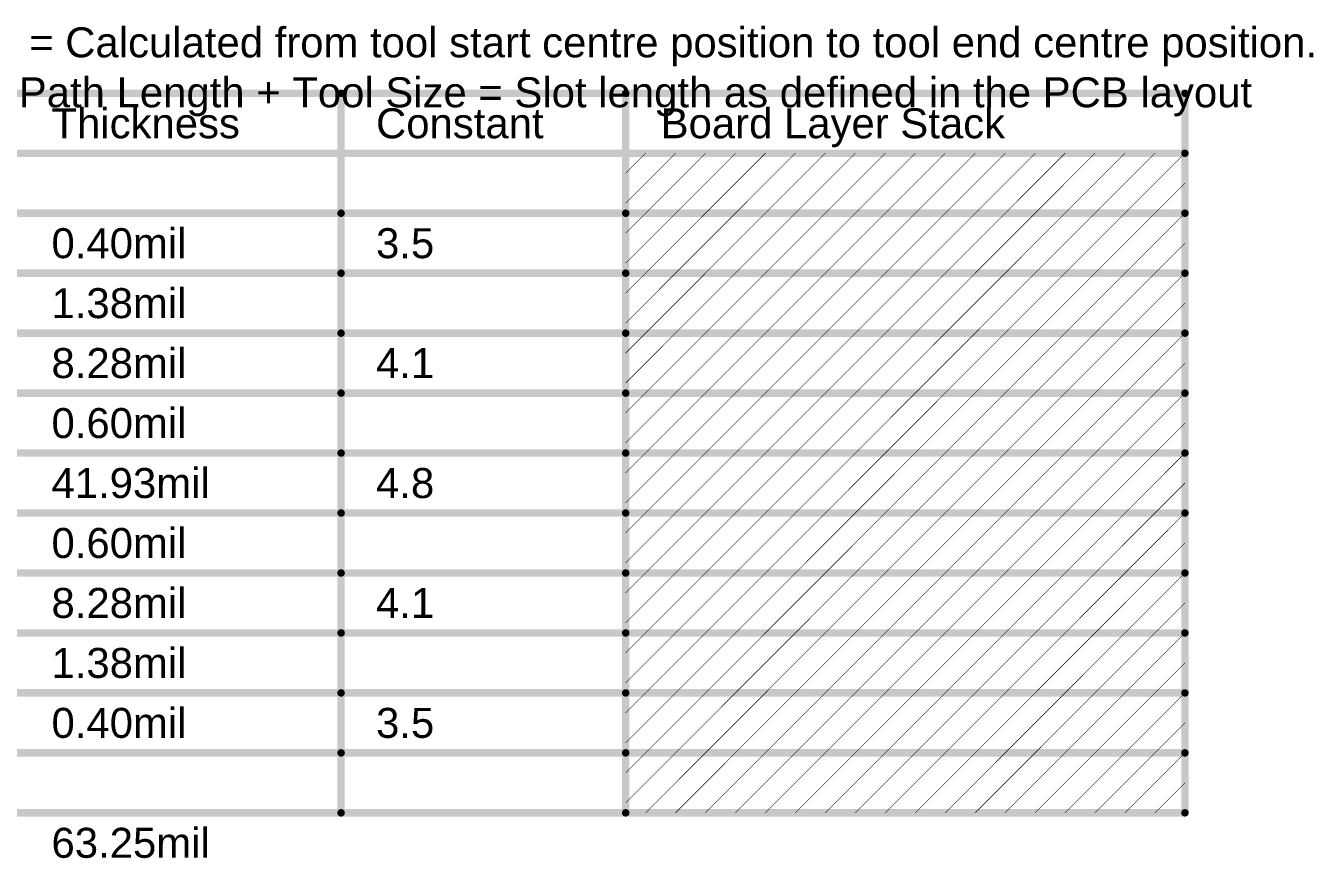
# Model space of a CAD drawing. Header units: inches. Extents: x -5 to 501, y -9 to 81.
# Drawn here: x 185.4 to 250.8, y -4 to 38.3 of the extents above; entities that cross this region are included whole.
import ezdxf

# ---------------------------------------------------------------- set-up
doc = ezdxf.new("R2010")
doc.units = ezdxf.units.IN
doc.layers.add('Drill Drawing', color=1, linetype='Continuous')
doc.layers.add('Fabrication', color=76, linetype='Continuous')
doc.styles.add('Arial', font='', dxfattribs={"height": 0.2})
doc.styles.get('Arial').set_extended_font_data('Arial')

msp = doc.modelspace()

# ---------------------------------------------------------------- linework, layer by layer
at = {"layer": 'Fabrication'}
for points, const_width in [([(129.034, 34.9), (244.32, 34.9)], 0.381), ([(201.405, -1.676), (201.405, 34.9)], 0.381), ([(215.88, -1.676), (215.88, 34.9)], 0.381), ([(244.32, -1.676), (244.32, 34.9)], 0.381), ([(129.034, 31.852), (244.32, 31.852)], 0.381), ([(215.88, 30.844), (216.888, 31.852)], 0.0254), ([(215.88, 29.32), (218.412, 31.852)], 0.0254), ([(216.888, 28.804), (219.936, 31.852)], 0.0254), ([(218.412, 28.804), (221.46, 31.852)], 0.0254), ([(219.936, 28.804), (222.984, 31.852)], 0.0254), ([(221.46, 28.804), (224.508, 31.852)], 0.0254), ([(222.984, 28.804), (226.032, 31.852)], 0.0254), ([(224.508, 28.804), (227.556, 31.852)], 0.0254), ([(226.032, 28.804), (229.08, 31.852)], 0.0254), ([(227.556, 28.804), (230.604, 31.852)], 0.0254), ([(229.08, 28.804), (232.128, 31.852)], 0.0254), ([(230.604, 28.804), (233.652, 31.852)], 0.0254), ([(232.128, 28.804), (235.176, 31.852)], 0.0254), ([(233.652, 28.804), (236.7, 31.852)], 0.0254), ([(235.176, 28.804), (238.224, 31.852)], 0.0254), ([(236.7, 28.804), (239.748, 31.852)], 0.0254), ([(238.224, 28.804), (241.272, 31.852)], 0.0254), ([(239.748, 28.804), (242.796, 31.852)], 0.0254), ([(241.272, 28.804), (244.32, 31.852)], 0.0254), ([(242.796, 28.804), (244.32, 30.328)], 0.0254), ([(184.9, 28.804), (201.405, 28.804)], 0.381), ([(201.405, 28.804), (215.88, 28.804)], 0.381), ([(215.88, 28.804), (244.32, 28.804)], 0.381), ([(215.88, 27.796), (216.888, 28.804)], 0.0254), ([(215.88, 26.272), (218.412, 28.804)], 0.0254), ([(216.888, 25.756), (219.936, 28.804)], 0.0254), ([(218.412, 25.756), (221.46, 28.804)], 0.0254), ([(219.936, 25.756), (222.984, 28.804)], 0.0254), ([(221.46, 25.756), (224.508, 28.804)], 0.0254), ([(222.984, 25.756), (226.032, 28.804)], 0.0254), ([(224.508, 25.756), (227.556, 28.804)], 0.0254), ([(226.032, 25.756), (229.08, 28.804)], 0.0254), ([(227.556, 25.756), (230.604, 28.804)], 0.0254), ([(229.08, 25.756), (232.128, 28.804)], 0.0254), ([(230.604, 25.756), (233.652, 28.804)], 0.0254), ([(232.128, 25.756), (235.176, 28.804)], 0.0254), ([(233.652, 25.756), (236.7, 28.804)], 0.0254), ([(235.176, 25.756), (238.224, 28.804)], 0.0254), ([(236.7, 25.756), (239.748, 28.804)], 0.0254), ([(238.224, 25.756), (241.272, 28.804)], 0.0254), ([(239.748, 25.756), (242.796, 28.804)], 0.0254), ([(241.272, 25.756), (244.32, 28.804)], 0.0254), ([(242.796, 25.756), (244.32, 27.28)], 0.0254), ([(184.9, 25.756), (201.405, 25.756)], 0.381), ([(201.405, 25.756), (215.88, 25.756)], 0.381), ([(215.88, 25.756), (244.32, 25.756)], 0.381), ([(215.88, 24.748), (216.888, 25.756)], 0.0254), ([(215.88, 23.224), (218.412, 25.756)], 0.0254), ([(216.888, 22.708), (219.936, 25.756)], 0.0254), ([(218.412, 22.708), (221.46, 25.756)], 0.0254), ([(219.936, 22.708), (222.984, 25.756)], 0.0254), ([(221.46, 22.708), (224.508, 25.756)], 0.0254), ([(222.984, 22.708), (226.032, 25.756)], 0.0254), ([(224.508, 22.708), (227.556, 25.756)], 0.0254), ([(226.032, 22.708), (229.08, 25.756)], 0.0254), ([(227.556, 22.708), (230.604, 25.756)], 0.0254), ([(229.08, 22.708), (232.128, 25.756)], 0.0254), ([(230.604, 22.708), (233.652, 25.756)], 0.0254), ([(232.128, 22.708), (235.176, 25.756)], 0.0254), ([(233.652, 22.708), (236.7, 25.756)], 0.0254), ([(235.176, 22.708), (238.224, 25.756)], 0.0254), ([(236.7, 22.708), (239.748, 25.756)], 0.0254), ([(238.224, 22.708), (241.272, 25.756)], 0.0254), ([(239.748, 22.708), (242.796, 25.756)], 0.0254), ([(241.272, 22.708), (244.32, 25.756)], 0.0254), ([(242.796, 22.708), (244.32, 24.232)], 0.0254), ([(184.9, 22.708), (201.405, 22.708)], 0.381), ([(201.405, 22.708), (215.88, 22.708)], 0.381), ([(215.88, 22.708), (244.32, 22.708)], 0.381), ([(215.88, 21.7), (216.888, 22.708)], 0.0254), ([(215.88, 20.176), (218.412, 22.708)], 0.0254), ([(216.888, 19.66), (219.936, 22.708)], 0.0254), ([(218.412, 19.66), (221.46, 22.708)], 0.0254), ([(219.936, 19.66), (222.984, 22.708)], 0.0254), ([(221.46, 19.66), (224.508, 22.708)], 0.0254), ([(222.984, 19.66), (226.032, 22.708)], 0.0254), ([(224.508, 19.66), (227.556, 22.708)], 0.0254), ([(226.032, 19.66), (229.08, 22.708)], 0.0254), ([(227.556, 19.66), (230.604, 22.708)], 0.0254), ([(229.08, 19.66), (232.128, 22.708)], 0.0254), ([(230.604, 19.66), (233.652, 22.708)], 0.0254), ([(232.128, 19.66), (235.176, 22.708)], 0.0254), ([(233.652, 19.66), (236.7, 22.708)], 0.0254), ([(235.176, 19.66), (238.224, 22.708)], 0.0254), ([(236.7, 19.66), (239.748, 22.708)], 0.0254), ([(238.224, 19.66), (241.272, 22.708)], 0.0254), ([(239.748, 19.66), (242.796, 22.708)], 0.0254), ([(241.272, 19.66), (244.32, 22.708)], 0.0254), ([(242.796, 19.66), (244.32, 21.184)], 0.0254), ([(184.9, 19.66), (201.405, 19.66)], 0.381), ([(201.405, 19.66), (215.88, 19.66)], 0.381), ([(215.88, 19.66), (244.32, 19.66)], 0.381), ([(215.88, 18.652), (216.888, 19.66)], 0.0254), ([(215.88, 17.128), (218.412, 19.66)], 0.0254), ([(216.888, 16.612), (219.936, 19.66)], 0.0254), ([(218.412, 16.612), (221.46, 19.66)], 0.0254), ([(219.936, 16.612), (222.984, 19.66)], 0.0254), ([(221.46, 16.612), (224.508, 19.66)], 0.0254), ([(222.984, 16.612), (226.032, 19.66)], 0.0254), ([(224.508, 16.612), (227.556, 19.66)], 0.0254), ([(226.032, 16.612), (229.08, 19.66)], 0.0254), ([(227.556, 16.612), (230.604, 19.66)], 0.0254), ([(229.08, 16.612), (232.128, 19.66)], 0.0254), ([(230.604, 16.612), (233.652, 19.66)], 0.0254), ([(232.128, 16.612), (235.176, 19.66)], 0.0254), ([(233.652, 16.612), (236.7, 19.66)], 0.0254), ([(235.176, 16.612), (238.224, 19.66)], 0.0254), ([(236.7, 16.612), (239.748, 19.66)], 0.0254), ([(238.224, 16.612), (241.272, 19.66)], 0.0254), ([(239.748, 16.612), (242.796, 19.66)], 0.0254), ([(241.272, 16.612), (244.32, 19.66)], 0.0254), ([(242.796, 16.612), (244.32, 18.136)], 0.0254), ([(184.9, 16.612), (201.405, 16.612)], 0.381), ([(201.405, 16.612), (215.88, 16.612)], 0.381), ([(215.88, 16.612), (244.32, 16.612)], 0.381), ([(215.88, 15.604), (216.888, 16.612)], 0.0254), ([(215.88, 14.08), (218.412, 16.612)], 0.0254), ([(216.888, 13.564), (219.936, 16.612)], 0.0254), ([(218.412, 13.564), (221.46, 16.612)], 0.0254), ([(219.936, 13.564), (222.984, 16.612)], 0.0254), ([(221.46, 13.564), (224.508, 16.612)], 0.0254), ([(222.984, 13.564), (226.032, 16.612)], 0.0254), ([(224.508, 13.564), (227.556, 16.612)], 0.0254), ([(226.032, 13.564), (229.08, 16.612)], 0.0254), ([(227.556, 13.564), (230.604, 16.612)], 0.0254), ([(229.08, 13.564), (232.128, 16.612)], 0.0254), ([(230.604, 13.564), (233.652, 16.612)], 0.0254), ([(232.128, 13.564), (235.176, 16.612)], 0.0254), ([(233.652, 13.564), (236.7, 16.612)], 0.0254), ([(235.176, 13.564), (238.224, 16.612)], 0.0254), ([(236.7, 13.564), (239.748, 16.612)], 0.0254), ([(238.224, 13.564), (241.272, 16.612)], 0.0254), ([(239.748, 13.564), (242.796, 16.612)], 0.0254), ([(241.272, 13.564), (244.32, 16.612)], 0.0254), ([(242.796, 13.564), (244.32, 15.088)], 0.0254), ([(184.9, 13.564), (201.405, 13.564)], 0.381), ([(201.405, 13.564), (215.88, 13.564)], 0.381), ([(215.88, 13.564), (244.32, 13.564)], 0.381), ([(215.88, 12.556), (216.888, 13.564)], 0.0254), ([(215.88, 11.032), (218.412, 13.564)], 0.0254), ([(216.888, 10.516), (219.936, 13.564)], 0.0254), ([(218.412, 10.516), (221.46, 13.564)], 0.0254), ([(219.936, 10.516), (222.984, 13.564)], 0.0254), ([(221.46, 10.516), (224.508, 13.564)], 0.0254), ([(222.984, 10.516), (226.032, 13.564)], 0.0254), ([(224.508, 10.516), (227.556, 13.564)], 0.0254), ([(226.032, 10.516), (229.08, 13.564)], 0.0254), ([(227.556, 10.516), (230.604, 13.564)], 0.0254), ([(229.08, 10.516), (232.128, 13.564)], 0.0254), ([(230.604, 10.516), (233.652, 13.564)], 0.0254), ([(232.128, 10.516), (235.176, 13.564)], 0.0254), ([(233.652, 10.516), (236.7, 13.564)], 0.0254), ([(235.176, 10.516), (238.224, 13.564)], 0.0254), ([(236.7, 10.516), (239.748, 13.564)], 0.0254), ([(238.224, 10.516), (241.272, 13.564)], 0.0254), ([(239.748, 10.516), (242.796, 13.564)], 0.0254), ([(241.272, 10.516), (244.32, 13.564)], 0.0254), ([(242.796, 10.516), (244.32, 12.04)], 0.0254), ([(184.9, 10.516), (201.405, 10.516)], 0.381), ([(201.405, 10.516), (215.88, 10.516)], 0.381), ([(215.88, 10.516), (244.32, 10.516)], 0.381), ([(215.88, 9.508), (216.888, 10.516)], 0.0254), ([(215.88, 7.984), (218.412, 10.516)], 0.0254), ([(216.888, 7.468), (219.936, 10.516)], 0.0254), ([(218.412, 7.468), (221.46, 10.516)], 0.0254), ([(219.936, 7.468), (222.984, 10.516)], 0.0254), ([(221.46, 7.468), (224.508, 10.516)], 0.0254), ([(222.984, 7.468), (226.032, 10.516)], 0.0254), ([(224.508, 7.468), (227.556, 10.516)], 0.0254), ([(226.032, 7.468), (229.08, 10.516)], 0.0254), ([(227.556, 7.468), (230.604, 10.516)], 0.0254), ([(229.08, 7.468), (232.128, 10.516)], 0.0254), ([(230.604, 7.468), (233.652, 10.516)], 0.0254), ([(232.128, 7.468), (235.176, 10.516)], 0.0254), ([(233.652, 7.468), (236.7, 10.516)], 0.0254), ([(235.176, 7.468), (238.224, 10.516)], 0.0254), ([(236.7, 7.468), (239.748, 10.516)], 0.0254), ([(238.224, 7.468), (241.272, 10.516)], 0.0254), ([(239.748, 7.468), (242.796, 10.516)], 0.0254), ([(241.272, 7.468), (244.32, 10.516)], 0.0254), ([(242.796, 7.468), (244.32, 8.992)], 0.0254), ([(184.9, 7.468), (201.405, 7.468)], 0.381), ([(201.405, 7.468), (215.88, 7.468)], 0.381), ([(215.88, 7.468), (244.32, 7.468)], 0.381), ([(215.88, 6.46), (216.888, 7.468)], 0.0254), ([(215.88, 4.936), (218.412, 7.468)], 0.0254), ([(216.888, 4.42), (219.936, 7.468)], 0.0254), ([(218.412, 4.42), (221.46, 7.468)], 0.0254), ([(219.936, 4.42), (222.984, 7.468)], 0.0254), ([(221.46, 4.42), (224.508, 7.468)], 0.0254), ([(222.984, 4.42), (226.032, 7.468)], 0.0254), ([(224.508, 4.42), (227.556, 7.468)], 0.0254), ([(226.032, 4.42), (229.08, 7.468)], 0.0254), ([(227.556, 4.42), (230.604, 7.468)], 0.0254), ([(229.08, 4.42), (232.128, 7.468)], 0.0254), ([(230.604, 4.42), (233.652, 7.468)], 0.0254), ([(232.128, 4.42), (235.176, 7.468)], 0.0254), ([(233.652, 4.42), (236.7, 7.468)], 0.0254), ([(235.176, 4.42), (238.224, 7.468)], 0.0254), ([(236.7, 4.42), (239.748, 7.468)], 0.0254), ([(238.224, 4.42), (241.272, 7.468)], 0.0254), ([(239.748, 4.42), (242.796, 7.468)], 0.0254), ([(241.272, 4.42), (244.32, 7.468)], 0.0254), ([(242.796, 4.42), (244.32, 5.944)], 0.0254), ([(184.9, 4.42), (201.405, 4.42)], 0.381), ([(201.405, 4.42), (215.88, 4.42)], 0.381), ([(215.88, 4.42), (244.32, 4.42)], 0.381), ([(215.88, 3.412), (216.888, 4.42)], 0.0254), ([(215.88, 1.888), (218.412, 4.42)], 0.0254), ([(216.888, 1.372), (219.936, 4.42)], 0.0254), ([(218.412, 1.372), (221.46, 4.42)], 0.0254), ([(219.936, 1.372), (222.984, 4.42)], 0.0254), ([(221.46, 1.372), (224.508, 4.42)], 0.0254), ([(222.984, 1.372), (226.032, 4.42)], 0.0254), ([(224.508, 1.372), (227.556, 4.42)], 0.0254), ([(226.032, 1.372), (229.08, 4.42)], 0.0254), ([(227.556, 1.372), (230.604, 4.42)], 0.0254), ([(229.08, 1.372), (232.128, 4.42)], 0.0254), ([(230.604, 1.372), (233.652, 4.42)], 0.0254), ([(232.128, 1.372), (235.176, 4.42)], 0.0254), ([(233.652, 1.372), (236.7, 4.42)], 0.0254), ([(235.176, 1.372), (238.224, 4.42)], 0.0254), ([(236.7, 1.372), (239.748, 4.42)], 0.0254), ([(238.224, 1.372), (241.272, 4.42)], 0.0254), ([(239.748, 1.372), (242.796, 4.42)], 0.0254), ([(241.272, 1.372), (244.32, 4.42)], 0.0254), ([(242.796, 1.372), (244.32, 2.896)], 0.0254), ([(184.9, 1.372), (201.405, 1.372)], 0.381), ([(201.405, 1.372), (215.88, 1.372)], 0.381), ([(215.88, 1.372), (244.32, 1.372)], 0.381), ([(215.88, 0.364), (216.888, 1.372)], 0.0254), ([(215.88, -1.16), (218.412, 1.372)], 0.0254), ([(216.888, -1.676), (219.936, 1.372)], 0.0254), ([(218.412, -1.676), (221.46, 1.372)], 0.0254), ([(219.936, -1.676), (222.984, 1.372)], 0.0254), ([(221.46, -1.676), (224.508, 1.372)], 0.0254), ([(222.984, -1.676), (226.032, 1.372)], 0.0254), ([(224.508, -1.676), (227.556, 1.372)], 0.0254), ([(226.032, -1.676), (229.08, 1.372)], 0.0254), ([(227.556, -1.676), (230.604, 1.372)], 0.0254), ([(229.08, -1.676), (232.128, 1.372)], 0.0254), ([(230.604, -1.676), (233.652, 1.372)], 0.0254), ([(232.128, -1.676), (235.176, 1.372)], 0.0254), ([(233.652, -1.676), (236.7, 1.372)], 0.0254), ([(235.176, -1.676), (238.224, 1.372)], 0.0254), ([(236.7, -1.676), (239.748, 1.372)], 0.0254), ([(238.224, -1.676), (241.272, 1.372)], 0.0254), ([(239.748, -1.676), (242.796, 1.372)], 0.0254), ([(241.272, -1.676), (244.32, 1.372)], 0.0254), ([(242.796, -1.676), (244.32, -0.152)], 0.0254), ([(184.9, -1.676), (201.405, -1.676)], 0.381), ([(201.405, -1.676), (215.88, -1.676)], 0.381), ([(215.88, -1.676), (244.32, -1.676)], 0.381)]:
    msp.add_lwpolyline(points, dxfattribs=dict(at, const_width=const_width))
for points, const_width in [([(201.31, 34.9, 1), (201.501, 34.9, 1)], 0.191), ([(215.785, 34.9, 1), (215.975, 34.9, 1)], 0.191), ([(244.225, 34.9, 1), (244.415, 34.9, 1)], 0.191), ([(244.225, 34.9, 1), (244.415, 34.9, 1)], 0.191), ([(216.881, 31.852, 1), (216.894, 31.852, 1)], 0.0127), ([(218.405, 31.852, 1), (218.418, 31.852, 1)], 0.0127), ([(219.929, 31.852, 1), (219.942, 31.852, 1)], 0.0127), ([(221.453, 31.852, 1), (221.466, 31.852, 1)], 0.0127), ([(222.977, 31.852, 1), (222.99, 31.852, 1)], 0.0127), ([(224.501, 31.852, 1), (224.514, 31.852, 1)], 0.0127), ([(226.025, 31.852, 1), (226.038, 31.852, 1)], 0.0127), ([(227.549, 31.852, 1), (227.562, 31.852, 1)], 0.0127), ([(229.073, 31.852, 1), (229.086, 31.852, 1)], 0.0127), ([(230.597, 31.852, 1), (230.61, 31.852, 1)], 0.0127), ([(232.121, 31.852, 1), (232.134, 31.852, 1)], 0.0127), ([(233.645, 31.852, 1), (233.658, 31.852, 1)], 0.0127), ([(235.169, 31.852, 1), (235.182, 31.852, 1)], 0.0127), ([(236.693, 31.852, 1), (236.706, 31.852, 1)], 0.0127), ([(238.217, 31.852, 1), (238.23, 31.852, 1)], 0.0127), ([(239.741, 31.852, 1), (239.754, 31.852, 1)], 0.0127), ([(241.265, 31.852, 1), (241.278, 31.852, 1)], 0.0127), ([(242.789, 31.852, 1), (242.802, 31.852, 1)], 0.0127), ([(244.225, 31.852, 1), (244.415, 31.852, 1)], 0.191), ([(244.313, 31.852, 1), (244.326, 31.852, 1)], 0.0127), ([(215.874, 30.844, 1), (215.886, 30.844, 1)], 0.0127), ([(244.313, 30.328, 1), (244.326, 30.328, 1)], 0.0127), ([(201.31, 28.804, 1), (201.501, 28.804, 1)], 0.191), ([(201.31, 28.804, 1), (201.501, 28.804, 1)], 0.191), ([(215.785, 28.804, 1), (215.975, 28.804, 1)], 0.191), ([(215.785, 28.804, 1), (215.975, 28.804, 1)], 0.191), ([(215.874, 29.32, 1), (215.886, 29.32, 1)], 0.0127), ([(216.881, 28.804, 1), (216.894, 28.804, 1)], 0.0127), ([(216.881, 28.804, 1), (216.894, 28.804, 1)], 0.0127), ([(218.405, 28.804, 1), (218.418, 28.804, 1)], 0.0127), ([(218.405, 28.804, 1), (218.418, 28.804, 1)], 0.0127), ([(219.929, 28.804, 1), (219.942, 28.804, 1)], 0.0127), ([(219.929, 28.804, 1), (219.942, 28.804, 1)], 0.0127), ([(221.453, 28.804, 1), (221.466, 28.804, 1)], 0.0127), ([(221.453, 28.804, 1), (221.466, 28.804, 1)], 0.0127), ([(222.977, 28.804, 1), (222.99, 28.804, 1)], 0.0127), ([(222.977, 28.804, 1), (222.99, 28.804, 1)], 0.0127), ([(224.501, 28.804, 1), (224.514, 28.804, 1)], 0.0127), ([(224.501, 28.804, 1), (224.514, 28.804, 1)], 0.0127), ([(226.025, 28.804, 1), (226.038, 28.804, 1)], 0.0127), ([(226.025, 28.804, 1), (226.038, 28.804, 1)], 0.0127), ([(227.549, 28.804, 1), (227.562, 28.804, 1)], 0.0127), ([(227.549, 28.804, 1), (227.562, 28.804, 1)], 0.0127), ([(229.073, 28.804, 1), (229.086, 28.804, 1)], 0.0127), ([(229.073, 28.804, 1), (229.086, 28.804, 1)], 0.0127), ([(230.597, 28.804, 1), (230.61, 28.804, 1)], 0.0127), ([(230.597, 28.804, 1), (230.61, 28.804, 1)], 0.0127), ([(232.121, 28.804, 1), (232.134, 28.804, 1)], 0.0127), ([(232.121, 28.804, 1), (232.134, 28.804, 1)], 0.0127), ([(233.645, 28.804, 1), (233.658, 28.804, 1)], 0.0127), ([(233.645, 28.804, 1), (233.658, 28.804, 1)], 0.0127), ([(235.169, 28.804, 1), (235.182, 28.804, 1)], 0.0127), ([(235.169, 28.804, 1), (235.182, 28.804, 1)], 0.0127), ([(236.693, 28.804, 1), (236.706, 28.804, 1)], 0.0127), ([(236.693, 28.804, 1), (236.706, 28.804, 1)], 0.0127), ([(238.217, 28.804, 1), (238.23, 28.804, 1)], 0.0127), ([(238.217, 28.804, 1), (238.23, 28.804, 1)], 0.0127), ([(239.741, 28.804, 1), (239.754, 28.804, 1)], 0.0127), ([(239.741, 28.804, 1), (239.754, 28.804, 1)], 0.0127), ([(241.265, 28.804, 1), (241.278, 28.804, 1)], 0.0127), ([(241.265, 28.804, 1), (241.278, 28.804, 1)], 0.0127), ([(242.789, 28.804, 1), (242.802, 28.804, 1)], 0.0127), ([(242.789, 28.804, 1), (242.802, 28.804, 1)], 0.0127), ([(244.225, 28.804, 1), (244.415, 28.804, 1)], 0.191), ([(244.313, 28.804, 1), (244.326, 28.804, 1)], 0.0127), ([(215.874, 27.796, 1), (215.886, 27.796, 1)], 0.0127), ([(244.313, 27.28, 1), (244.326, 27.28, 1)], 0.0127), ([(215.874, 26.272, 1), (215.886, 26.272, 1)], 0.0127), ([(201.31, 25.756, 1), (201.501, 25.756, 1)], 0.191), ([(201.31, 25.756, 1), (201.501, 25.756, 1)], 0.191), ([(215.785, 25.756, 1), (215.975, 25.756, 1)], 0.191), ([(215.785, 25.756, 1), (215.975, 25.756, 1)], 0.191), ([(216.881, 25.756, 1), (216.894, 25.756, 1)], 0.0127), ([(216.881, 25.756, 1), (216.894, 25.756, 1)], 0.0127), ([(218.405, 25.756, 1), (218.418, 25.756, 1)], 0.0127), ([(218.405, 25.756, 1), (218.418, 25.756, 1)], 0.0127), ([(219.929, 25.756, 1), (219.942, 25.756, 1)], 0.0127), ([(219.929, 25.756, 1), (219.942, 25.756, 1)], 0.0127), ([(221.453, 25.756, 1), (221.466, 25.756, 1)], 0.0127), ([(221.453, 25.756, 1), (221.466, 25.756, 1)], 0.0127), ([(222.977, 25.756, 1), (222.99, 25.756, 1)], 0.0127), ([(222.977, 25.756, 1), (222.99, 25.756, 1)], 0.0127), ([(224.501, 25.756, 1), (224.514, 25.756, 1)], 0.0127), ([(224.501, 25.756, 1), (224.514, 25.756, 1)], 0.0127), ([(226.025, 25.756, 1), (226.038, 25.756, 1)], 0.0127), ([(226.025, 25.756, 1), (226.038, 25.756, 1)], 0.0127), ([(227.549, 25.756, 1), (227.562, 25.756, 1)], 0.0127), ([(227.549, 25.756, 1), (227.562, 25.756, 1)], 0.0127), ([(229.073, 25.756, 1), (229.086, 25.756, 1)], 0.0127), ([(229.073, 25.756, 1), (229.086, 25.756, 1)], 0.0127), ([(230.597, 25.756, 1), (230.61, 25.756, 1)], 0.0127), ([(230.597, 25.756, 1), (230.61, 25.756, 1)], 0.0127), ([(232.121, 25.756, 1), (232.134, 25.756, 1)], 0.0127), ([(232.121, 25.756, 1), (232.134, 25.756, 1)], 0.0127), ([(233.645, 25.756, 1), (233.658, 25.756, 1)], 0.0127), ([(233.645, 25.756, 1), (233.658, 25.756, 1)], 0.0127), ([(235.169, 25.756, 1), (235.182, 25.756, 1)], 0.0127), ([(235.169, 25.756, 1), (235.182, 25.756, 1)], 0.0127), ([(236.693, 25.756, 1), (236.706, 25.756, 1)], 0.0127), ([(236.693, 25.756, 1), (236.706, 25.756, 1)], 0.0127), ([(238.217, 25.756, 1), (238.23, 25.756, 1)], 0.0127), ([(238.217, 25.756, 1), (238.23, 25.756, 1)], 0.0127), ([(239.741, 25.756, 1), (239.754, 25.756, 1)], 0.0127), ([(239.741, 25.756, 1), (239.754, 25.756, 1)], 0.0127), ([(241.265, 25.756, 1), (241.278, 25.756, 1)], 0.0127), ([(241.265, 25.756, 1), (241.278, 25.756, 1)], 0.0127), ([(242.789, 25.756, 1), (242.802, 25.756, 1)], 0.0127), ([(242.789, 25.756, 1), (242.802, 25.756, 1)], 0.0127), ([(244.225, 25.756, 1), (244.415, 25.756, 1)], 0.191), ([(244.313, 25.756, 1), (244.326, 25.756, 1)], 0.0127), ([(215.874, 24.748, 1), (215.886, 24.748, 1)], 0.0127), ([(244.313, 24.232, 1), (244.326, 24.232, 1)], 0.0127), ([(215.874, 23.224, 1), (215.886, 23.224, 1)], 0.0127), ([(201.31, 22.708, 1), (201.501, 22.708, 1)], 0.191), ([(201.31, 22.708, 1), (201.501, 22.708, 1)], 0.191), ([(215.785, 22.708, 1), (215.975, 22.708, 1)], 0.191), ([(215.785, 22.708, 1), (215.975, 22.708, 1)], 0.191), ([(216.881, 22.708, 1), (216.894, 22.708, 1)], 0.0127), ([(216.881, 22.708, 1), (216.894, 22.708, 1)], 0.0127), ([(218.405, 22.708, 1), (218.418, 22.708, 1)], 0.0127), ([(218.405, 22.708, 1), (218.418, 22.708, 1)], 0.0127), ([(219.929, 22.708, 1), (219.942, 22.708, 1)], 0.0127), ([(219.929, 22.708, 1), (219.942, 22.708, 1)], 0.0127), ([(221.453, 22.708, 1), (221.466, 22.708, 1)], 0.0127), ([(221.453, 22.708, 1), (221.466, 22.708, 1)], 0.0127), ([(222.977, 22.708, 1), (222.99, 22.708, 1)], 0.0127), ([(222.977, 22.708, 1), (222.99, 22.708, 1)], 0.0127), ([(224.501, 22.708, 1), (224.514, 22.708, 1)], 0.0127), ([(224.501, 22.708, 1), (224.514, 22.708, 1)], 0.0127), ([(226.025, 22.708, 1), (226.038, 22.708, 1)], 0.0127), ([(226.025, 22.708, 1), (226.038, 22.708, 1)], 0.0127), ([(227.549, 22.708, 1), (227.562, 22.708, 1)], 0.0127), ([(227.549, 22.708, 1), (227.562, 22.708, 1)], 0.0127), ([(229.073, 22.708, 1), (229.086, 22.708, 1)], 0.0127), ([(229.073, 22.708, 1), (229.086, 22.708, 1)], 0.0127), ([(230.597, 22.708, 1), (230.61, 22.708, 1)], 0.0127), ([(230.597, 22.708, 1), (230.61, 22.708, 1)], 0.0127), ([(232.121, 22.708, 1), (232.134, 22.708, 1)], 0.0127), ([(232.121, 22.708, 1), (232.134, 22.708, 1)], 0.0127), ([(233.645, 22.708, 1), (233.658, 22.708, 1)], 0.0127), ([(233.645, 22.708, 1), (233.658, 22.708, 1)], 0.0127), ([(235.169, 22.708, 1), (235.182, 22.708, 1)], 0.0127), ([(235.169, 22.708, 1), (235.182, 22.708, 1)], 0.0127), ([(236.693, 22.708, 1), (236.706, 22.708, 1)], 0.0127), ([(236.693, 22.708, 1), (236.706, 22.708, 1)], 0.0127), ([(238.217, 22.708, 1), (238.23, 22.708, 1)], 0.0127), ([(238.217, 22.708, 1), (238.23, 22.708, 1)], 0.0127), ([(239.741, 22.708, 1), (239.754, 22.708, 1)], 0.0127), ([(239.741, 22.708, 1), (239.754, 22.708, 1)], 0.0127), ([(241.265, 22.708, 1), (241.278, 22.708, 1)], 0.0127), ([(241.265, 22.708, 1), (241.278, 22.708, 1)], 0.0127), ([(242.789, 22.708, 1), (242.802, 22.708, 1)], 0.0127), ([(242.789, 22.708, 1), (242.802, 22.708, 1)], 0.0127), ([(244.225, 22.708, 1), (244.415, 22.708, 1)], 0.191), ([(244.313, 22.708, 1), (244.326, 22.708, 1)], 0.0127), ([(215.874, 21.7, 1), (215.886, 21.7, 1)], 0.0127), ([(244.313, 21.184, 1), (244.326, 21.184, 1)], 0.0127), ([(201.31, 19.66, 1), (201.501, 19.66, 1)], 0.191), ([(201.31, 19.66, 1), (201.501, 19.66, 1)], 0.191), ([(215.785, 19.66, 1), (215.975, 19.66, 1)], 0.191), ([(215.785, 19.66, 1), (215.975, 19.66, 1)], 0.191), ([(215.874, 20.176, 1), (215.886, 20.176, 1)], 0.0127), ([(216.881, 19.66, 1), (216.894, 19.66, 1)], 0.0127), ([(216.881, 19.66, 1), (216.894, 19.66, 1)], 0.0127), ([(218.405, 19.66, 1), (218.418, 19.66, 1)], 0.0127), ([(218.405, 19.66, 1), (218.418, 19.66, 1)], 0.0127), ([(219.929, 19.66, 1), (219.942, 19.66, 1)], 0.0127), ([(219.929, 19.66, 1), (219.942, 19.66, 1)], 0.0127), ([(221.453, 19.66, 1), (221.466, 19.66, 1)], 0.0127), ([(221.453, 19.66, 1), (221.466, 19.66, 1)], 0.0127), ([(222.977, 19.66, 1), (222.99, 19.66, 1)], 0.0127), ([(222.977, 19.66, 1), (222.99, 19.66, 1)], 0.0127), ([(224.501, 19.66, 1), (224.514, 19.66, 1)], 0.0127), ([(224.501, 19.66, 1), (224.514, 19.66, 1)], 0.0127), ([(226.025, 19.66, 1), (226.038, 19.66, 1)], 0.0127), ([(226.025, 19.66, 1), (226.038, 19.66, 1)], 0.0127), ([(227.549, 19.66, 1), (227.562, 19.66, 1)], 0.0127), ([(227.549, 19.66, 1), (227.562, 19.66, 1)], 0.0127), ([(229.073, 19.66, 1), (229.086, 19.66, 1)], 0.0127), ([(229.073, 19.66, 1), (229.086, 19.66, 1)], 0.0127), ([(230.597, 19.66, 1), (230.61, 19.66, 1)], 0.0127), ([(230.597, 19.66, 1), (230.61, 19.66, 1)], 0.0127), ([(232.121, 19.66, 1), (232.134, 19.66, 1)], 0.0127), ([(232.121, 19.66, 1), (232.134, 19.66, 1)], 0.0127), ([(233.645, 19.66, 1), (233.658, 19.66, 1)], 0.0127), ([(233.645, 19.66, 1), (233.658, 19.66, 1)], 0.0127), ([(235.169, 19.66, 1), (235.182, 19.66, 1)], 0.0127), ([(235.169, 19.66, 1), (235.182, 19.66, 1)], 0.0127), ([(236.693, 19.66, 1), (236.706, 19.66, 1)], 0.0127), ([(236.693, 19.66, 1), (236.706, 19.66, 1)], 0.0127), ([(238.217, 19.66, 1), (238.23, 19.66, 1)], 0.0127), ([(238.217, 19.66, 1), (238.23, 19.66, 1)], 0.0127), ([(239.741, 19.66, 1), (239.754, 19.66, 1)], 0.0127), ([(239.741, 19.66, 1), (239.754, 19.66, 1)], 0.0127), ([(241.265, 19.66, 1), (241.278, 19.66, 1)], 0.0127), ([(241.265, 19.66, 1), (241.278, 19.66, 1)], 0.0127), ([(242.789, 19.66, 1), (242.802, 19.66, 1)], 0.0127), ([(242.789, 19.66, 1), (242.802, 19.66, 1)], 0.0127), ([(244.225, 19.66, 1), (244.415, 19.66, 1)], 0.191), ([(244.313, 19.66, 1), (244.326, 19.66, 1)], 0.0127), ([(215.874, 18.652, 1), (215.886, 18.652, 1)], 0.0127), ([(244.313, 18.136, 1), (244.326, 18.136, 1)], 0.0127), ([(215.874, 17.128, 1), (215.886, 17.128, 1)], 0.0127), ([(201.31, 16.612, 1), (201.501, 16.612, 1)], 0.191), ([(201.31, 16.612, 1), (201.501, 16.612, 1)], 0.191), ([(215.785, 16.612, 1), (215.975, 16.612, 1)], 0.191), ([(215.785, 16.612, 1), (215.975, 16.612, 1)], 0.191), ([(216.881, 16.612, 1), (216.894, 16.612, 1)], 0.0127), ([(216.881, 16.612, 1), (216.894, 16.612, 1)], 0.0127), ([(218.405, 16.612, 1), (218.418, 16.612, 1)], 0.0127), ([(218.405, 16.612, 1), (218.418, 16.612, 1)], 0.0127), ([(219.929, 16.612, 1), (219.942, 16.612, 1)], 0.0127), ([(219.929, 16.612, 1), (219.942, 16.612, 1)], 0.0127), ([(221.453, 16.612, 1), (221.466, 16.612, 1)], 0.0127), ([(221.453, 16.612, 1), (221.466, 16.612, 1)], 0.0127), ([(222.977, 16.612, 1), (222.99, 16.612, 1)], 0.0127), ([(222.977, 16.612, 1), (222.99, 16.612, 1)], 0.0127), ([(224.501, 16.612, 1), (224.514, 16.612, 1)], 0.0127), ([(224.501, 16.612, 1), (224.514, 16.612, 1)], 0.0127), ([(226.025, 16.612, 1), (226.038, 16.612, 1)], 0.0127), ([(226.025, 16.612, 1), (226.038, 16.612, 1)], 0.0127), ([(227.549, 16.612, 1), (227.562, 16.612, 1)], 0.0127), ([(227.549, 16.612, 1), (227.562, 16.612, 1)], 0.0127), ([(229.073, 16.612, 1), (229.086, 16.612, 1)], 0.0127), ([(229.073, 16.612, 1), (229.086, 16.612, 1)], 0.0127), ([(230.597, 16.612, 1), (230.61, 16.612, 1)], 0.0127), ([(230.597, 16.612, 1), (230.61, 16.612, 1)], 0.0127), ([(232.121, 16.612, 1), (232.134, 16.612, 1)], 0.0127), ([(232.121, 16.612, 1), (232.134, 16.612, 1)], 0.0127), ([(233.645, 16.612, 1), (233.658, 16.612, 1)], 0.0127), ([(233.645, 16.612, 1), (233.658, 16.612, 1)], 0.0127), ([(235.169, 16.612, 1), (235.182, 16.612, 1)], 0.0127), ([(235.169, 16.612, 1), (235.182, 16.612, 1)], 0.0127), ([(236.693, 16.612, 1), (236.706, 16.612, 1)], 0.0127), ([(236.693, 16.612, 1), (236.706, 16.612, 1)], 0.0127), ([(238.217, 16.612, 1), (238.23, 16.612, 1)], 0.0127), ([(238.217, 16.612, 1), (238.23, 16.612, 1)], 0.0127), ([(239.741, 16.612, 1), (239.754, 16.612, 1)], 0.0127), ([(239.741, 16.612, 1), (239.754, 16.612, 1)], 0.0127), ([(241.265, 16.612, 1), (241.278, 16.612, 1)], 0.0127), ([(241.265, 16.612, 1), (241.278, 16.612, 1)], 0.0127), ([(242.789, 16.612, 1), (242.802, 16.612, 1)], 0.0127), ([(242.789, 16.612, 1), (242.802, 16.612, 1)], 0.0127), ([(244.225, 16.612, 1), (244.415, 16.612, 1)], 0.191), ([(244.313, 16.612, 1), (244.326, 16.612, 1)], 0.0127), ([(215.874, 15.604, 1), (215.886, 15.604, 1)], 0.0127), ([(244.313, 15.088, 1), (244.326, 15.088, 1)], 0.0127), ([(201.31, 13.564, 1), (201.501, 13.564, 1)], 0.191), ([(201.31, 13.564, 1), (201.501, 13.564, 1)], 0.191), ([(215.785, 13.564, 1), (215.975, 13.564, 1)], 0.191), ([(215.785, 13.564, 1), (215.975, 13.564, 1)], 0.191), ([(215.874, 14.08, 1), (215.886, 14.08, 1)], 0.0127), ([(244.225, 13.564, 1), (244.415, 13.564, 1)], 0.191), ([(216.881, 13.564, 1), (216.894, 13.564, 1)], 0.0127), ([(216.881, 13.564, 1), (216.894, 13.564, 1)], 0.0127), ([(218.405, 13.564, 1), (218.418, 13.564, 1)], 0.0127), ([(218.405, 13.564, 1), (218.418, 13.564, 1)], 0.0127), ([(219.929, 13.564, 1), (219.942, 13.564, 1)], 0.0127), ([(219.929, 13.564, 1), (219.942, 13.564, 1)], 0.0127), ([(221.453, 13.564, 1), (221.466, 13.564, 1)], 0.0127), ([(221.453, 13.564, 1), (221.466, 13.564, 1)], 0.0127), ([(222.977, 13.564, 1), (222.99, 13.564, 1)], 0.0127), ([(222.977, 13.564, 1), (222.99, 13.564, 1)], 0.0127), ([(224.501, 13.564, 1), (224.514, 13.564, 1)], 0.0127), ([(224.501, 13.564, 1), (224.514, 13.564, 1)], 0.0127), ([(226.025, 13.564, 1), (226.038, 13.564, 1)], 0.0127), ([(226.025, 13.564, 1), (226.038, 13.564, 1)], 0.0127), ([(227.549, 13.564, 1), (227.562, 13.564, 1)], 0.0127), ([(227.549, 13.564, 1), (227.562, 13.564, 1)], 0.0127), ([(229.073, 13.564, 1), (229.086, 13.564, 1)], 0.0127), ([(229.073, 13.564, 1), (229.086, 13.564, 1)], 0.0127), ([(230.597, 13.564, 1), (230.61, 13.564, 1)], 0.0127), ([(230.597, 13.564, 1), (230.61, 13.564, 1)], 0.0127), ([(232.121, 13.564, 1), (232.134, 13.564, 1)], 0.0127), ([(232.121, 13.564, 1), (232.134, 13.564, 1)], 0.0127), ([(233.645, 13.564, 1), (233.658, 13.564, 1)], 0.0127), ([(233.645, 13.564, 1), (233.658, 13.564, 1)], 0.0127), ([(235.169, 13.564, 1), (235.182, 13.564, 1)], 0.0127), ([(235.169, 13.564, 1), (235.182, 13.564, 1)], 0.0127), ([(236.693, 13.564, 1), (236.706, 13.564, 1)], 0.0127), ([(236.693, 13.564, 1), (236.706, 13.564, 1)], 0.0127), ([(238.217, 13.564, 1), (238.23, 13.564, 1)], 0.0127), ([(238.217, 13.564, 1), (238.23, 13.564, 1)], 0.0127), ([(239.741, 13.564, 1), (239.754, 13.564, 1)], 0.0127), ([(239.741, 13.564, 1), (239.754, 13.564, 1)], 0.0127), ([(241.265, 13.564, 1), (241.278, 13.564, 1)], 0.0127), ([(241.265, 13.564, 1), (241.278, 13.564, 1)], 0.0127), ([(242.789, 13.564, 1), (242.802, 13.564, 1)], 0.0127), ([(242.789, 13.564, 1), (242.802, 13.564, 1)], 0.0127), ([(244.313, 13.564, 1), (244.326, 13.564, 1)], 0.0127), ([(215.874, 12.556, 1), (215.886, 12.556, 1)], 0.0127), ([(244.313, 12.04, 1), (244.326, 12.04, 1)], 0.0127), ([(201.31, 10.516, 1), (201.501, 10.516, 1)], 0.191), ([(201.31, 10.516, 1), (201.501, 10.516, 1)], 0.191), ([(215.785, 10.516, 1), (215.975, 10.516, 1)], 0.191), ([(215.785, 10.516, 1), (215.975, 10.516, 1)], 0.191), ([(215.874, 11.032, 1), (215.886, 11.032, 1)], 0.0127), ([(216.881, 10.516, 1), (216.894, 10.516, 1)], 0.0127), ([(216.881, 10.516, 1), (216.894, 10.516, 1)], 0.0127), ([(218.405, 10.516, 1), (218.418, 10.516, 1)], 0.0127), ([(218.405, 10.516, 1), (218.418, 10.516, 1)], 0.0127), ([(219.929, 10.516, 1), (219.942, 10.516, 1)], 0.0127), ([(219.929, 10.516, 1), (219.942, 10.516, 1)], 0.0127), ([(221.453, 10.516, 1), (221.466, 10.516, 1)], 0.0127), ([(221.453, 10.516, 1), (221.466, 10.516, 1)], 0.0127), ([(222.977, 10.516, 1), (222.99, 10.516, 1)], 0.0127), ([(222.977, 10.516, 1), (222.99, 10.516, 1)], 0.0127), ([(224.501, 10.516, 1), (224.514, 10.516, 1)], 0.0127), ([(224.501, 10.516, 1), (224.514, 10.516, 1)], 0.0127), ([(226.025, 10.516, 1), (226.038, 10.516, 1)], 0.0127), ([(226.025, 10.516, 1), (226.038, 10.516, 1)], 0.0127), ([(227.549, 10.516, 1), (227.562, 10.516, 1)], 0.0127), ([(227.549, 10.516, 1), (227.562, 10.516, 1)], 0.0127), ([(229.073, 10.516, 1), (229.086, 10.516, 1)], 0.0127), ([(229.073, 10.516, 1), (229.086, 10.516, 1)], 0.0127), ([(230.597, 10.516, 1), (230.61, 10.516, 1)], 0.0127), ([(230.597, 10.516, 1), (230.61, 10.516, 1)], 0.0127), ([(232.121, 10.516, 1), (232.134, 10.516, 1)], 0.0127), ([(232.121, 10.516, 1), (232.134, 10.516, 1)], 0.0127), ([(233.645, 10.516, 1), (233.658, 10.516, 1)], 0.0127), ([(233.645, 10.516, 1), (233.658, 10.516, 1)], 0.0127), ([(235.169, 10.516, 1), (235.182, 10.516, 1)], 0.0127), ([(235.169, 10.516, 1), (235.182, 10.516, 1)], 0.0127), ([(236.693, 10.516, 1), (236.706, 10.516, 1)], 0.0127), ([(236.693, 10.516, 1), (236.706, 10.516, 1)], 0.0127), ([(238.217, 10.516, 1), (238.23, 10.516, 1)], 0.0127), ([(238.217, 10.516, 1), (238.23, 10.516, 1)], 0.0127), ([(239.741, 10.516, 1), (239.754, 10.516, 1)], 0.0127), ([(239.741, 10.516, 1), (239.754, 10.516, 1)], 0.0127), ([(241.265, 10.516, 1), (241.278, 10.516, 1)], 0.0127), ([(241.265, 10.516, 1), (241.278, 10.516, 1)], 0.0127), ([(242.789, 10.516, 1), (242.802, 10.516, 1)], 0.0127), ([(242.789, 10.516, 1), (242.802, 10.516, 1)], 0.0127), ([(244.225, 10.516, 1), (244.415, 10.516, 1)], 0.191), ([(244.313, 10.516, 1), (244.326, 10.516, 1)], 0.0127), ([(215.874, 9.508, 1), (215.886, 9.508, 1)], 0.0127), ([(244.313, 8.992, 1), (244.326, 8.992, 1)], 0.0127), ([(215.874, 7.984, 1), (215.886, 7.984, 1)], 0.0127), ([(201.31, 7.468, 1), (201.501, 7.468, 1)], 0.191), ([(201.31, 7.468, 1), (201.501, 7.468, 1)], 0.191), ([(215.785, 7.468, 1), (215.975, 7.468, 1)], 0.191), ([(215.785, 7.468, 1), (215.975, 7.468, 1)], 0.191), ([(216.881, 7.468, 1), (216.894, 7.468, 1)], 0.0127), ([(216.881, 7.468, 1), (216.894, 7.468, 1)], 0.0127), ([(218.405, 7.468, 1), (218.418, 7.468, 1)], 0.0127), ([(218.405, 7.468, 1), (218.418, 7.468, 1)], 0.0127), ([(219.929, 7.468, 1), (219.942, 7.468, 1)], 0.0127), ([(219.929, 7.468, 1), (219.942, 7.468, 1)], 0.0127), ([(221.453, 7.468, 1), (221.466, 7.468, 1)], 0.0127), ([(221.453, 7.468, 1), (221.466, 7.468, 1)], 0.0127), ([(222.977, 7.468, 1), (222.99, 7.468, 1)], 0.0127), ([(222.977, 7.468, 1), (222.99, 7.468, 1)], 0.0127), ([(224.501, 7.468, 1), (224.514, 7.468, 1)], 0.0127), ([(224.501, 7.468, 1), (224.514, 7.468, 1)], 0.0127), ([(226.025, 7.468, 1), (226.038, 7.468, 1)], 0.0127), ([(226.025, 7.468, 1), (226.038, 7.468, 1)], 0.0127), ([(227.549, 7.468, 1), (227.562, 7.468, 1)], 0.0127), ([(227.549, 7.468, 1), (227.562, 7.468, 1)], 0.0127), ([(229.073, 7.468, 1), (229.086, 7.468, 1)], 0.0127), ([(229.073, 7.468, 1), (229.086, 7.468, 1)], 0.0127), ([(230.597, 7.468, 1), (230.61, 7.468, 1)], 0.0127), ([(230.597, 7.468, 1), (230.61, 7.468, 1)], 0.0127), ([(232.121, 7.468, 1), (232.134, 7.468, 1)], 0.0127), ([(232.121, 7.468, 1), (232.134, 7.468, 1)], 0.0127), ([(233.645, 7.468, 1), (233.658, 7.468, 1)], 0.0127), ([(233.645, 7.468, 1), (233.658, 7.468, 1)], 0.0127), ([(235.169, 7.468, 1), (235.182, 7.468, 1)], 0.0127), ([(235.169, 7.468, 1), (235.182, 7.468, 1)], 0.0127), ([(236.693, 7.468, 1), (236.706, 7.468, 1)], 0.0127), ([(236.693, 7.468, 1), (236.706, 7.468, 1)], 0.0127), ([(238.217, 7.468, 1), (238.23, 7.468, 1)], 0.0127), ([(238.217, 7.468, 1), (238.23, 7.468, 1)], 0.0127), ([(239.741, 7.468, 1), (239.754, 7.468, 1)], 0.0127), ([(239.741, 7.468, 1), (239.754, 7.468, 1)], 0.0127), ([(241.265, 7.468, 1), (241.278, 7.468, 1)], 0.0127), ([(241.265, 7.468, 1), (241.278, 7.468, 1)], 0.0127), ([(242.789, 7.468, 1), (242.802, 7.468, 1)], 0.0127), ([(242.789, 7.468, 1), (242.802, 7.468, 1)], 0.0127), ([(244.225, 7.468, 1), (244.415, 7.468, 1)], 0.191), ([(244.313, 7.468, 1), (244.326, 7.468, 1)], 0.0127), ([(215.874, 6.46, 1), (215.886, 6.46, 1)], 0.0127), ([(244.313, 5.944, 1), (244.326, 5.944, 1)], 0.0127), ([(201.31, 4.42, 1), (201.501, 4.42, 1)], 0.191), ([(201.31, 4.42, 1), (201.501, 4.42, 1)], 0.191), ([(215.785, 4.42, 1), (215.975, 4.42, 1)], 0.191), ([(215.785, 4.42, 1), (215.975, 4.42, 1)], 0.191), ([(215.874, 4.936, 1), (215.886, 4.936, 1)], 0.0127), ([(244.225, 4.42, 1), (244.415, 4.42, 1)], 0.191), ([(216.881, 4.42, 1), (216.894, 4.42, 1)], 0.0127), ([(216.881, 4.42, 1), (216.894, 4.42, 1)], 0.0127), ([(218.405, 4.42, 1), (218.418, 4.42, 1)], 0.0127), ([(218.405, 4.42, 1), (218.418, 4.42, 1)], 0.0127), ([(219.929, 4.42, 1), (219.942, 4.42, 1)], 0.0127), ([(219.929, 4.42, 1), (219.942, 4.42, 1)], 0.0127), ([(221.453, 4.42, 1), (221.466, 4.42, 1)], 0.0127), ([(221.453, 4.42, 1), (221.466, 4.42, 1)], 0.0127), ([(222.977, 4.42, 1), (222.99, 4.42, 1)], 0.0127), ([(222.977, 4.42, 1), (222.99, 4.42, 1)], 0.0127), ([(224.501, 4.42, 1), (224.514, 4.42, 1)], 0.0127), ([(224.501, 4.42, 1), (224.514, 4.42, 1)], 0.0127), ([(226.025, 4.42, 1), (226.038, 4.42, 1)], 0.0127), ([(226.025, 4.42, 1), (226.038, 4.42, 1)], 0.0127), ([(227.549, 4.42, 1), (227.562, 4.42, 1)], 0.0127), ([(227.549, 4.42, 1), (227.562, 4.42, 1)], 0.0127), ([(229.073, 4.42, 1), (229.086, 4.42, 1)], 0.0127), ([(229.073, 4.42, 1), (229.086, 4.42, 1)], 0.0127), ([(230.597, 4.42, 1), (230.61, 4.42, 1)], 0.0127), ([(230.597, 4.42, 1), (230.61, 4.42, 1)], 0.0127), ([(232.121, 4.42, 1), (232.134, 4.42, 1)], 0.0127), ([(232.121, 4.42, 1), (232.134, 4.42, 1)], 0.0127), ([(233.645, 4.42, 1), (233.658, 4.42, 1)], 0.0127), ([(233.645, 4.42, 1), (233.658, 4.42, 1)], 0.0127), ([(235.169, 4.42, 1), (235.182, 4.42, 1)], 0.0127), ([(235.169, 4.42, 1), (235.182, 4.42, 1)], 0.0127), ([(236.693, 4.42, 1), (236.706, 4.42, 1)], 0.0127), ([(236.693, 4.42, 1), (236.706, 4.42, 1)], 0.0127), ([(238.217, 4.42, 1), (238.23, 4.42, 1)], 0.0127), ([(238.217, 4.42, 1), (238.23, 4.42, 1)], 0.0127), ([(239.741, 4.42, 1), (239.754, 4.42, 1)], 0.0127), ([(239.741, 4.42, 1), (239.754, 4.42, 1)], 0.0127), ([(241.265, 4.42, 1), (241.278, 4.42, 1)], 0.0127), ([(241.265, 4.42, 1), (241.278, 4.42, 1)], 0.0127), ([(242.789, 4.42, 1), (242.802, 4.42, 1)], 0.0127), ([(242.789, 4.42, 1), (242.802, 4.42, 1)], 0.0127), ([(244.313, 4.42, 1), (244.326, 4.42, 1)], 0.0127), ([(215.874, 3.412, 1), (215.886, 3.412, 1)], 0.0127), ([(244.313, 2.896, 1), (244.326, 2.896, 1)], 0.0127), ([(201.31, 1.372, 1), (201.501, 1.372, 1)], 0.191), ([(201.31, 1.372, 1), (201.501, 1.372, 1)], 0.191), ([(215.785, 1.372, 1), (215.975, 1.372, 1)], 0.191), ([(215.785, 1.372, 1), (215.975, 1.372, 1)], 0.191), ([(215.874, 1.888, 1), (215.886, 1.888, 1)], 0.0127), ([(216.881, 1.372, 1), (216.894, 1.372, 1)], 0.0127), ([(216.881, 1.372, 1), (216.894, 1.372, 1)], 0.0127), ([(218.405, 1.372, 1), (218.418, 1.372, 1)], 0.0127), ([(218.405, 1.372, 1), (218.418, 1.372, 1)], 0.0127), ([(219.929, 1.372, 1), (219.942, 1.372, 1)], 0.0127), ([(219.929, 1.372, 1), (219.942, 1.372, 1)], 0.0127), ([(221.453, 1.372, 1), (221.466, 1.372, 1)], 0.0127), ([(221.453, 1.372, 1), (221.466, 1.372, 1)], 0.0127), ([(222.977, 1.372, 1), (222.99, 1.372, 1)], 0.0127), ([(222.977, 1.372, 1), (222.99, 1.372, 1)], 0.0127), ([(224.501, 1.372, 1), (224.514, 1.372, 1)], 0.0127), ([(224.501, 1.372, 1), (224.514, 1.372, 1)], 0.0127), ([(226.025, 1.372, 1), (226.038, 1.372, 1)], 0.0127), ([(226.025, 1.372, 1), (226.038, 1.372, 1)], 0.0127), ([(227.549, 1.372, 1), (227.562, 1.372, 1)], 0.0127), ([(227.549, 1.372, 1), (227.562, 1.372, 1)], 0.0127), ([(229.073, 1.372, 1), (229.086, 1.372, 1)], 0.0127), ([(229.073, 1.372, 1), (229.086, 1.372, 1)], 0.0127), ([(230.597, 1.372, 1), (230.61, 1.372, 1)], 0.0127), ([(230.597, 1.372, 1), (230.61, 1.372, 1)], 0.0127), ([(232.121, 1.372, 1), (232.134, 1.372, 1)], 0.0127), ([(232.121, 1.372, 1), (232.134, 1.372, 1)], 0.0127), ([(233.645, 1.372, 1), (233.658, 1.372, 1)], 0.0127), ([(233.645, 1.372, 1), (233.658, 1.372, 1)], 0.0127), ([(235.169, 1.372, 1), (235.182, 1.372, 1)], 0.0127), ([(235.169, 1.372, 1), (235.182, 1.372, 1)], 0.0127), ([(236.693, 1.372, 1), (236.706, 1.372, 1)], 0.0127), ([(236.693, 1.372, 1), (236.706, 1.372, 1)], 0.0127), ([(238.217, 1.372, 1), (238.23, 1.372, 1)], 0.0127), ([(238.217, 1.372, 1), (238.23, 1.372, 1)], 0.0127), ([(239.741, 1.372, 1), (239.754, 1.372, 1)], 0.0127), ([(239.741, 1.372, 1), (239.754, 1.372, 1)], 0.0127), ([(241.265, 1.372, 1), (241.278, 1.372, 1)], 0.0127), ([(241.265, 1.372, 1), (241.278, 1.372, 1)], 0.0127), ([(242.789, 1.372, 1), (242.802, 1.372, 1)], 0.0127), ([(242.789, 1.372, 1), (242.802, 1.372, 1)], 0.0127), ([(244.225, 1.372, 1), (244.415, 1.372, 1)], 0.191), ([(244.313, 1.372, 1), (244.326, 1.372, 1)], 0.0127), ([(215.874, 0.364, 1), (215.886, 0.364, 1)], 0.0127), ([(244.313, -0.152, 1), (244.326, -0.152, 1)], 0.0127), ([(215.874, -1.16, 1), (215.886, -1.16, 1)], 0.0127), ([(201.31, -1.676, 1), (201.501, -1.676, 1)], 0.191), ([(201.31, -1.676, 1), (201.501, -1.676, 1)], 0.191), ([(201.31, -1.676, 1), (201.501, -1.676, 1)], 0.191), ([(215.785, -1.676, 1), (215.975, -1.676, 1)], 0.191), ([(215.785, -1.676, 1), (215.975, -1.676, 1)], 0.191), ([(215.785, -1.676, 1), (215.975, -1.676, 1)], 0.191), ([(216.881, -1.676, 1), (216.894, -1.676, 1)], 0.0127), ([(218.405, -1.676, 1), (218.418, -1.676, 1)], 0.0127), ([(219.929, -1.676, 1), (219.942, -1.676, 1)], 0.0127), ([(221.453, -1.676, 1), (221.466, -1.676, 1)], 0.0127), ([(222.977, -1.676, 1), (222.99, -1.676, 1)], 0.0127), ([(224.501, -1.676, 1), (224.514, -1.676, 1)], 0.0127), ([(226.025, -1.676, 1), (226.038, -1.676, 1)], 0.0127), ([(227.549, -1.676, 1), (227.562, -1.676, 1)], 0.0127), ([(229.073, -1.676, 1), (229.086, -1.676, 1)], 0.0127), ([(230.597, -1.676, 1), (230.61, -1.676, 1)], 0.0127), ([(232.121, -1.676, 1), (232.134, -1.676, 1)], 0.0127), ([(233.645, -1.676, 1), (233.658, -1.676, 1)], 0.0127), ([(235.169, -1.676, 1), (235.182, -1.676, 1)], 0.0127), ([(236.693, -1.676, 1), (236.706, -1.676, 1)], 0.0127), ([(238.217, -1.676, 1), (238.23, -1.676, 1)], 0.0127), ([(239.741, -1.676, 1), (239.754, -1.676, 1)], 0.0127), ([(241.265, -1.676, 1), (241.278, -1.676, 1)], 0.0127), ([(242.789, -1.676, 1), (242.802, -1.676, 1)], 0.0127), ([(244.225, -1.676, 1), (244.415, -1.676, 1)], 0.191), ([(244.225, -1.676, 1), (244.415, -1.676, 1)], 0.191)]:
    msp.add_lwpolyline(points, format="xyb", close=True, dxfattribs=dict(at, const_width=const_width))

# ---------------------------------------------------------------- texts
at = {"layer": 'Drill Drawing', "style": 'Arial'}
for s, p in [('= Calculated from tool start centre position to tool end centre position.', (185.543, 36.728)), (' = Routed Path Length + Tool Size = Slot length as defined in the PCB layout', (175.133, 34.188))]:
    msp.add_text(s, height=1.524, dxfattribs=at).set_placement(p)
at = {"layer": 'Fabrication', "style": 'Arial'}
for s, p in [('Thickness', (186.678, 32.614)), ('Constant', (203.183, 32.614)), ('Board Layer Stack', (217.658, 32.614)), ('0.40mil', (186.678, 26.518)), ('3.5', (203.183, 26.518)), ('1.38mil', (186.678, 23.47)), ('8.28mil', (186.678, 20.422)), ('4.1', (203.183, 20.422)), ('0.60mil', (186.678, 17.374)), ('41.93mil', (186.678, 14.326)), ('4.8', (203.183, 14.326)), ('0.60mil', (186.678, 11.278)), ('8.28mil', (186.678, 8.23)), ('4.1', (203.183, 8.23)), ('1.38mil', (186.678, 5.182)), ('0.40mil', (186.678, 2.134)), ('3.5', (203.183, 2.134)), ('63.25mil', (186.678, -3.962))]:
    msp.add_text(s, height=1.524, dxfattribs=at).set_placement(p)

doc.saveas('drawing.dxf')
